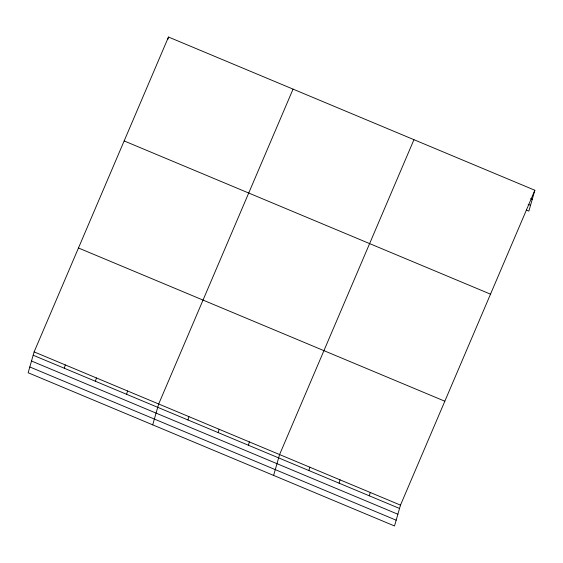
<?xml version="1.0" encoding="UTF-8"?>
<svg xmlns="http://www.w3.org/2000/svg" width="563" height="563" viewBox="0 0 563 563"><rect width="100%" height="100%" fill="white"/><g stroke="black" fill="none" stroke-linecap="round" stroke-linejoin="round"><path stroke-width="0.84" d="M34.132 351.889L28.15 372.748L394.508 525.976L400.49 505.124L534.85 190.252L168.492 37.024L34.132 351.889L400.49 505.124M64.316 368.251L65.273 364.915M167.774 39.53L168.492 37.024M95.457 381.278L96.414 377.942M126.598 394.297L127.555 390.968M152.714 424.84L158.689 403.988L293.056 89.123M187.958 419.963L188.915 416.634M218.184 432.609L219.141 429.273M248.41 445.249L249.367 441.913M273.611 475.411L279.593 454.552L413.953 139.687M308.862 470.527L309.812 467.199M339.081 483.174L340.038 479.838M369.307 495.813L370.264 492.477M534.85 190.252L528.868 211.111L526.482 210.112M530.649 198.704L532.239 199.372M528.143 204.327L530.529 205.326M124.149 140.933L490.514 294.16M78.468 247.987L444.826 401.215M33.175 355.225L399.533 508.452M31.514 361.01L397.872 514.237M29.811 366.963L396.169 520.191"/></g></svg>
